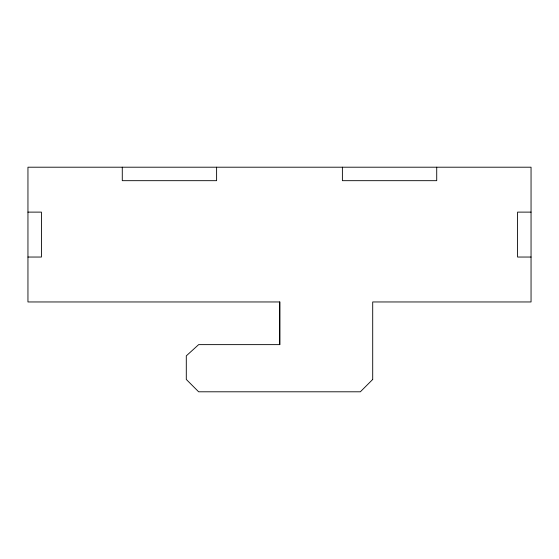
<?xml version="1.0" encoding="UTF-8"?>
<svg xmlns="http://www.w3.org/2000/svg" width="559" height="559" viewBox="0 0 559 559"><rect width="100%" height="100%" fill="white"/><g stroke="black" fill="none" stroke-linecap="round" stroke-linejoin="round"><path stroke-width="0.84" d="M27.95 212.12L41.429 212.12L41.429 257.042L27.95 257.042M531.05 212.12L517.571 212.12L517.571 257.042L531.05 257.042M436.719 167.204L436.719 180.676L342.387 180.676L342.387 167.204M279.5 301.958L279.5 344.63M216.612 167.204L216.612 180.676L122.281 180.676L122.281 167.204M372.706 379.449L360.352 391.796L198.648 391.796L186.294 379.449L186.294 355.866L198.648 344.63L279.947 344.63L279.947 301.958L27.95 301.958L27.95 167.204L531.05 167.204L531.05 301.958L372.706 301.958L372.706 379.449"/></g></svg>
